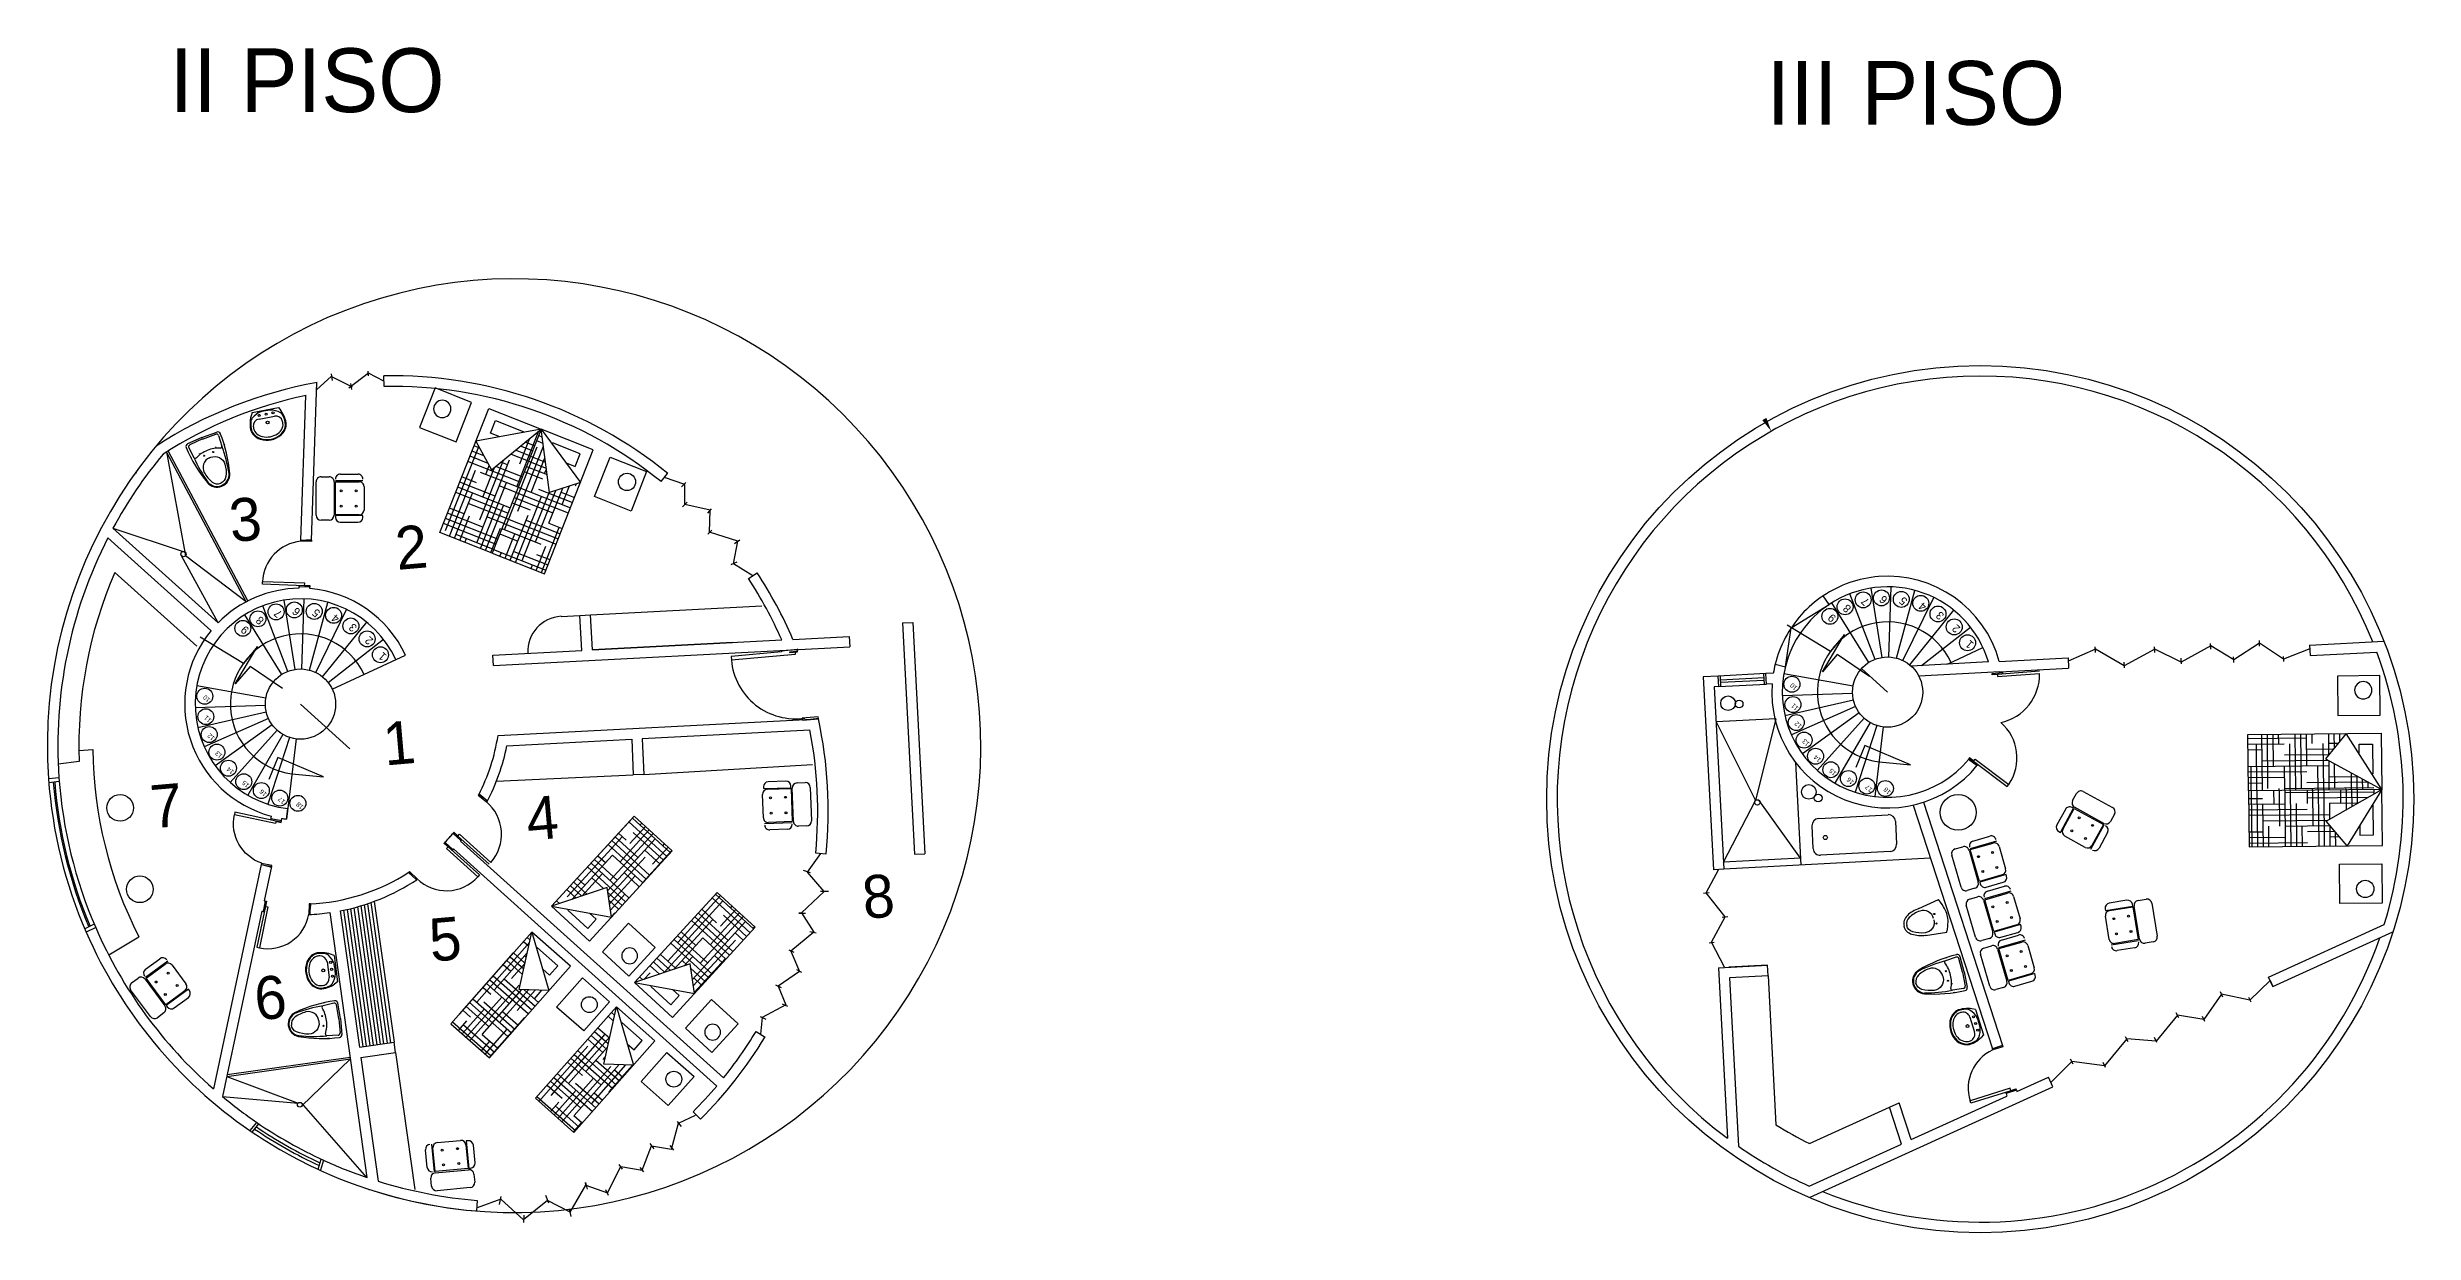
# Model space of a CAD drawing. Header units: millimetres. Extents: x 566 to 687, y 224 to 248.
# Drawn here: x 622.15 to 659.23, y 228.4 to 246.98 of the extents above; entities that cross this region are included whole.
import ezdxf

# ---------------------------------------------------------------- set-up
doc = ezdxf.new("R2010")
doc.units = ezdxf.units.MM
doc.header["$LTSCALE"] = 0.05
for name, color, linetype in [('escaleras', 30, 'Continuous'), ('muebles', 7, 'Continuous'), ('muros', 2, 'Continuous'), ('puertas', 3, 'Continuous'), ('TEXTURA', 7, 'Continuous'), ('ventanas', 1, 'Continuous')]:
    doc.layers.add(name, color=color, linetype=linetype)

# ---------------------------------------------------------------- blocks, each defined once
blk = doc.blocks.new('CAMA')
at = {"layer": 'muebles'}
h = blk.add_hatch(dxfattribs=at)
h.set_pattern_fill('HOUND', color=256, scale=0.05, style=0)
h.set_pattern_definition([(0, (-619.17417, -247.49125), (0.3175, 0.079375), [1.27, -0.635]), (90, (-619.17417, -247.49125), (-0.079375, -0.3175), [1.27, -0.635])])
h.paths.add_polyline_path([(0.8, -0.49), (0.443, -0.787), (0, 0.011), (0, -1.889), (0.8, -1.889)])
for p, q in [((0.443, -0.787), (0, 0.011)), ((0, 0.011), (0.8, -0.49)), ((0.8, -0.49), (0.443, -0.787))]:
    blk.add_line(p, q, dxfattribs=at)
for points in [[(0, -1.889), (0.8, -1.889), (0.8, 0.011), (0, 0.011)], [(1.06, 0.001), (1.621, 0.001), (1.621, -0.604), (1.06, -0.604)]]:
    blk.add_lwpolyline(points, close=True, dxfattribs=at)
blk.add_lwpolyline([(0.508, -0.307), (0.648, -0.307), (0.648, -0.113), (0.225, -0.113), (0.225, -0.13)], dxfattribs=at)
blk.add_circle((1.415, -0.239), 0.123, dxfattribs=at)
blk = doc.blocks.new('PUERTA .60')
at = {"layer": 'puertas'}
for p, q in [((0.017, 0.675), (0.052, 0.675)), ((0.017, 0.075), (0.017, 0.675)), ((0.052, 0.075), (0.052, 0.675)), ((0, 0.15), (0.017, 0.15)), ((0, 0), (0, 0.15)), ((0.02, 0), (0, 0)), ((0.017, 0.075), (0.052, 0.075)), ((0.65, 0), (0.65, 0.15)), ((0.65, 0.15), (0.667, 0.15)), ((0.67, 0), (0.65, 0)), ((0.667, 0.15), (0.667, 0.075))]:
    blk.add_line(p, q, dxfattribs=at)
for points in [[(0.017, 0.075), (0.02, 0.075), (0.02, 0), (0.017, 0)], [(0.667, 0.075), (0.67, 0.075), (0.67, 0), (0.667, 0)]]:
    blk.add_lwpolyline(points, close=True, dxfattribs=at)
at = {"layer": 'puertas', "color": 1}
blk.add_arc((0.052, 0.075), 0.6, 7.1855, 90, dxfattribs=at)
blk = doc.blocks.new('CAMADOBLE')
at = {"layer": 'muebles', "xscale": -1}
blk.add_blockref('CAMA', (1.621, -0.001), dxfattribs=at)
at = {"layer": 'muebles'}
blk.add_blockref('CAMA', (1.621, -0.001), dxfattribs=at)
blk = doc.blocks.new('SILLA')
at = {"layer": 'muebles'}
for p, q in [((-0.057, 0.688), (-0.057, 0.853)), ((0.035, 0.561), (0, 0.561)), ((0.035, 0), (0.035, 0.561)), ((0.043, 0.953), (0.724, 0.953)), ((0.724, 0.588), (0.043, 0.588)), ((0.051, 0.078), (0.051, 0.561)), ((0.051, 0.561), (0.726, 0.561)), ((0.726, 0.561), (0.726, 0.078)), ((0.744, 0), (0.744, 0.561)), ((0.824, 0.853), (0.824, 0.688)), ((-0.1, 0.461), (-0.1, 0.1)), ((0, 0), (0.035, 0)), ((0.879, 0.461), (0.879, 0.1)), ((0.626, -0.022), (0.151, -0.022))]:
    blk.add_line(p, q, dxfattribs=at)
for centre in [(0.227, 0.442), (0.227, 0.14), (0.542, 0.442), (0.542, 0.14)]:
    blk.add_circle(centre, 0.0197, dxfattribs=at)
for centre, start, end in [((0, 0.461), 90, 180), ((0.043, 0.853), 90, 180), ((0.043, 0.688), 180, 270), ((0.724, 0.853), 0, 90), ((0.724, 0.688), 270, 0), ((0.779, 0.461), 0, 90), ((0, 0.1), 180, 270), ((0.151, 0.078), 180, 270), ((0.626, 0.078), 270, 0), ((0.779, 0.1), 270, 0)]:
    blk.add_arc(centre, 0.1, start, end, dxfattribs=at)
blk = doc.blocks.new('LAVA')
for p, q in [((-0.002, -0.009), (-0.027, -0.055)), ((-0.002, -0.009), (0.378, -0.009)), ((0.076, -0.119), (0.3, -0.119)), ((0.378, -0.009), (0.403, -0.055)), ((0.03, -0.4), (0.042, -0.406)), ((0.035, -0.391), (0.047, -0.397))]:
    blk.add_line(p, q)
for centre, radius in [((0.088, -0.069), 0.015), ((0.188, -0.189), 0.02), ((0.188, -0.069), 0.015), ((0.288, -0.069), 0.015)]:
    blk.add_circle(centre, radius)
for centre, radius, start, end in [((0.328, -0.234), 0.397, 153.2366, 185.1908), ((0.148, -0.209), 0.224, 196.2861, 238.2877), ((0.328, -0.234), 0.387, 165.7987, 183.085), ((0.041, -0.25), 0.1, 183.085, 200.7802), ((0.148, -0.209), 0.214, 200.7802, 238.2877), ((0.05, -0.164), 0.1, 131.0686, 165.7987), ((0.076, -0.219), 0.1, 90, 176.5875), ((0.328, -0.234), 0.352, 176.5875, 184.6254), ((0.148, -0.209), 0.179, 197.3522, 254.7067), ((0.17, -0.302), 0.284, 100.6374, 131.0686), ((0.188, -0.596), 0.576, 82.9944, 97.0056), ((0.206, -0.302), 0.284, 48.9314, 79.3626), ((0.3, -0.219), 0.1, 3.4125, 90), ((0.228, -0.209), 0.179, 301.7123, 335.4879), ((0.228, -0.209), 0.214, 301.7123, 343.7139), ((0.228, -0.209), 0.224, 301.7123, 343.7139), ((0.3, -0.242), 0.1, 335.4879, 358.2317), ((0.327, -0.164), 0.1, 14.2013, 48.9314), ((0.048, -0.234), 0.352, 358.2317, 3.4125), ((0.048, -0.234), 0.397, 354.8092, 26.7634), ((0.048, -0.234), 0.387, 354.8092, 14.2013), ((0.188, -0.12), 0.321, 242.8748, 299.3617), ((0.188, -0.12), 0.311, 242.8748, 299.3617), ((0.188, -0.12), 0.276, 251.4503, 299.3617)]:
    blk.add_arc(centre, radius, start, end)
blk = doc.blocks.new('SANI')
for p, q in [((0.214, 0.007), (-0.01, -0.002)), ((0.214, 0.007), (0.438, -0.002)), ((-0.015, -0.059), (-0.001, -0.216)), ((0.215, -0.018), (0.013, -0.026)), ((0.204, -0.304), (0.224, -0.304)), ((0.213, -0.018), (0.416, -0.026)), ((0.444, -0.059), (0.43, -0.216))]:
    blk.add_line(p, q)
for points in [[(0.204, -0.304, 0.444133), (0.055, -0.469, 0.099431), (0.11, -0.638, 0.271202), (0.214, -0.699)], [(0.224, -0.304, -0.444133), (0.374, -0.469, -0.099431), (0.319, -0.638, -0.271202), (0.214, -0.699)]]:
    blk.add_lwpolyline(points, format="xyb")
for centre in [(0.144, -0.247), (0.284, -0.247)]:
    blk.add_circle(centre, 0.0075)
for centre, radius, start, end in [((-0.008, -0.042), 0.04, 92.19, 182.0049), ((1.855, -0.04), 1.903, 180.0089, 197.6886), ((0.014, -0.056), 0.03, 92.19, 185.1455), ((0.019, -0.215), 0.02, 185.1455, 293.8869), ((2.072, -0.146), 2.074, 181.9498, 193.0828), ((0.214, -0.657), 0.463, 90, 113.8869), ((0.214, -0.657), 0.463, 66.1131, 90), ((-1.643, -0.146), 2.074, 346.9172, 358.0502), ((-1.426, -0.04), 1.903, 342.3114, 359.9911), ((0.41, -0.215), 0.02, 246.1131, 354.8545), ((0.414, -0.056), 0.03, 354.8545, 87.81), ((0.437, -0.042), 0.04, 357.9951, 87.81), ((0.089, -0.603), 0.05, 195.7278, 197.7252), ((0.214, -0.563), 0.181, 197.7252, 270), ((0.214, -0.563), 0.171, 197.7252, 270), ((0.214, -0.563), 0.171, 270, 342.2748), ((0.214, -0.563), 0.181, 270, 342.2748), ((0.339, -0.603), 0.05, 342.2748, 344.2722)]:
    blk.add_arc(centre, radius, start, end)
at = {"layer": 'TEXTURA', "linetype": 'Continuous'}
for p, q in [((-0.038, -0.192), (-0.038, -0.21)), ((0.089, -0.192), (0.089, -0.194)), ((0.343, -0.192), (0.343, -0.194)), ((0.47, -0.192), (0.47, -0.215))]:
    blk.add_line(p, q, dxfattribs=at)

msp = doc.modelspace()

# ---------------------------------------------------------------- linework, layer by layer
for p, q in [((652.061, 232.718), (651.895, 232.663)), ((652.163, 232.481), (652.103, 232.696)), ((652.189, 232.489), (652.123, 232.726)), ((651.854, 232.42), (651.859, 232.399)), ((652.178, 232.226), (652.005, 232.201)), ((652.162, 232.483), (652.205, 232.265)), ((652.189, 232.489), (652.237, 232.247))]:
    msp.add_line(p, q)
for points in [[(651.479, 233.482, 0.09957), (651.298, 233.372, 0.271202), (651.246, 233.202)], [(651.709, 233.323, 0.444133), (651.494, 233.441, 0.099431), (651.327, 233.34, 0.271202), (651.289, 233.212)], [(651.714, 233.302, -0.444133), (651.575, 233.1, -0.099431), (651.381, 233.116, -0.271202), (651.289, 233.212)], [(651.591, 233.058, -0.012718), (651.581, 233.056, -0.09957), (651.369, 233.073, -0.271202), (651.246, 233.202)], [(651.854, 232.42, 0.444133), (651.639, 232.538, 0.099431), (651.472, 232.437, 0.271202), (651.433, 232.309)], [(651.859, 232.399, -0.444133), (651.72, 232.197, -0.099431), (651.526, 232.213, -0.271202), (651.433, 232.309)]]:
    msp.add_lwpolyline(points, format="xyb")
for centre in [(651.721, 233.395), (651.756, 233.246), (651.899, 232.499), (651.935, 232.349)]:
    msp.add_circle(centre, 0.00825)
for centre, radius, start, end in [((652.556, 230.721), 2.093, 103.3766, 121.0562), ((652.498, 230.462), 2.281, 105.3174, 116.4505), ((651.902, 232.642), 0.022, 108.5131, 217.2546), ((651.479, 232.32), 0.51, 13.3676, 37.2546), ((652.071, 232.687), 0.033, 15.5576, 108.5131), ((652.081, 232.715), 0.044, 15.5576, 105.3726), ((651.579, 232.344), 0.199, 121.0928, 193.3676), ((651.579, 232.344), 0.199, 193.3676, 265.6424), ((651.579, 232.344), 0.188, 121.0928, 193.3676), ((651.579, 232.344), 0.188, 193.3676, 265.6424), ((651.505, 232.467), 0.055, 119.0955, 121.0928), ((651.722, 234.233), 2.093, 265.6791, 283.3587), ((651.553, 234.438), 2.281, 270.2848, 281.4179), ((651.479, 232.32), 0.51, 349.4807, 13.3676), ((652.002, 232.223), 0.022, 169.4807, 278.2222), ((652.173, 232.259), 0.033, 278.2222, 11.1777), ((652.194, 232.238), 0.044, 281.3627, 11.1777), ((651.568, 232.2), 0.055, 265.6424, 267.6398)]:
    msp.add_arc(centre, radius, start, end)
at = {"layer": 'escaleras'}
for p, q in [((650.902, 237.415), (650.73, 238.501)), ((651.007, 237.421), (651.045, 238.521)), ((651.13, 237.403), (651.415, 238.465)), ((625.918, 237.197), (625.523, 238.224)), ((626.029, 237.227), (625.857, 238.313)), ((626.134, 237.233), (626.172, 238.333)), ((626.257, 237.215), (626.542, 238.277)), ((626.356, 237.178), (626.838, 238.167)), ((626.356, 237.178), (626.838, 238.167)), ((650.696, 237.338), (650.113, 238.271)), ((650.791, 237.385), (650.397, 238.412)), ((651.229, 237.366), (651.711, 238.355)), ((651.229, 237.366), (651.711, 238.355)), ((651.334, 237.299), (652.026, 238.154)), ((625.823, 237.15), (625.24, 238.083)), ((626.461, 237.111), (627.153, 237.966)), ((651.522, 237.289), (652.288, 237.888)), ((626.548, 237.022), (627.415, 237.699)), ((626.613, 236.916), (627.76, 237.451)), ((651.929, 237.31), (652.483, 237.569)), ((650.446, 236.967), (649.363, 237.158)), ((625.565, 236.664), (624.466, 236.626)), ((625.573, 236.779), (624.49, 236.97)), ((650.438, 236.852), (649.339, 236.814)), ((650.452, 236.748), (649.38, 236.501)), ((650.485, 236.648), (649.481, 236.201)), ((625.579, 236.56), (624.507, 236.312)), ((625.612, 236.46), (624.607, 236.012)), ((625.67, 236.36), (624.78, 235.714)), ((625.747, 236.275), (625.011, 235.457)), ((650.543, 236.548), (649.653, 235.902)), ((650.62, 236.463), (649.884, 235.645)), ((650.713, 236.395), (650.163, 235.443)), ((650.818, 236.349), (650.478, 235.302)), ((650.921, 236.326), (650.787, 235.234)), ((625.84, 236.207), (625.29, 235.255)), ((625.945, 236.161), (625.605, 235.114)), ((626.048, 236.138), (625.893, 234.882))]:
    msp.add_line(p, q, dxfattribs=at)
at = {"layer": 'escaleras', "color": 5}
for p, q in [((625.22, 237.319), (624.541, 237.731)), ((650.093, 237.507), (649.414, 237.919)), ((649.966, 237.188), (650.312, 237.776)), ((650.312, 237.776), (650.093, 237.507)), ((625.093, 237), (625.439, 237.588)), ((625.439, 237.588), (625.22, 237.319)), ((650.2, 237.462), (649.966, 237.188)), ((650.704, 237.116), (650.2, 237.462)), ((625.327, 237.273), (625.093, 237)), ((625.831, 236.928), (625.327, 237.273))]:
    msp.add_line(p, q, dxfattribs=at)
at = {"layer": 'escaleras', "color": 4}
for p, q in [((650.631, 236.037), (650.489, 235.692)), ((651.349, 235.734), (650.631, 236.037)), ((625.758, 235.849), (625.616, 235.504)), ((626.476, 235.546), (625.758, 235.849)), ((625.981, 235.592), (626.476, 235.546)), ((650.854, 235.78), (651.349, 235.734))]:
    msp.add_line(p, q, dxfattribs=at)
at = {"layer": 'escaleras'}
for centre in [(650.892, 238.347), (625.448, 238.02), (625.732, 238.129), (626.018, 238.159), (626.33, 238.137), (626.634, 238.075), (650.084, 238.059), (650.321, 238.208), (650.605, 238.317), (651.203, 238.325), (651.508, 238.263), (651.778, 238.096), (625.211, 237.871), (626.904, 237.908), (627.159, 237.705), (652.032, 237.893), (652.241, 237.645), (627.368, 237.457), (649.488, 236.995), (624.614, 236.807), (624.631, 236.487), (649.505, 236.676), (624.684, 236.207), (649.557, 236.395), (649.679, 236.119), (624.805, 235.931), (649.859, 235.867), (624.985, 235.679), (625.226, 235.468), (650.099, 235.656), (650.374, 235.517), (650.663, 235.4), (625.501, 235.329), (625.79, 235.211), (626.074, 235.129), (650.953, 235.361)]:
    msp.add_circle(centre, 0.125, dxfattribs=at)
at = {"layer": 'escaleras', "color": 4}
for centre in [(626.115, 236.684), (650.988, 236.872)]:
    msp.add_arc(centre, 1.1, 25, 263, dxfattribs=at)
at = {"layer": 'muebles'}
for p, q in [((624.014, 240.635), (624.31, 239.008)), ((623.176, 239.44), (624.307, 239.066)), ((624.822, 237.958), (624.252, 239.005)), ((625.263, 238.286), (624.31, 239.008)), ((624.491, 237.59), (623.206, 238.748)), ((630.66, 238.083), (633.347, 238.224)), ((630.199, 238.059), (630.495, 238.074)), ((629.679, 237.481), (629.679, 237.481)), ((654.986, 237.349), (654.986, 237.349)), ((649.235, 236.453), (648.301, 236.404)), ((648.301, 236.404), (648.916, 235.171)), ((649.235, 236.453), (648.916, 235.171)), ((622.642, 235.956), (622.862, 235.97)), ((622.647, 235.783), (622.318, 235.74)), ((631.495, 235.582), (634.138, 235.735)), ((649.546, 235.77), (649.63, 234.161)), ((648.416, 234.207), (648.916, 235.171)), ((649.624, 234.271), (648.975, 235.174)), ((649.823, 234.419), (649.804, 234.778)), ((649.908, 234.893), (650.995, 234.951)), ((651.111, 234.847), (651.13, 234.488)), ((649.624, 234.271), (648.416, 234.207)), ((651.661, 234.267), (648.422, 234.097)), ((651.026, 234.373), (649.939, 234.315)), ((626.791, 233.454), (627.091, 231.317)), ((626.845, 233.465), (627.146, 231.324)), ((626.898, 233.478), (627.2, 231.332)), ((626.952, 233.492), (627.255, 231.339)), ((627.006, 233.506), (627.309, 231.347)), ((627.059, 233.522), (627.363, 231.355)), ((627.112, 233.538), (627.418, 231.362)), ((627.165, 233.555), (627.472, 231.37)), ((627.218, 233.574), (627.527, 231.378)), ((627.271, 233.593), (627.581, 231.385)), ((651.479, 233.482), (651.784, 233.623)), ((623.109, 232.753), (623.58, 233.039)), ((651.581, 233.056), (651.917, 233.109)), ((649.115, 232.426), (649.237, 230.092)), ((626.896, 231.123), (626.132, 230.381)), ((627.604, 231.222), (627.906, 229.077)), ((654.633, 231.184), (654.633, 231.184)), ((624.959, 230.85), (626.076, 230.431)), ((624.892, 230.534), (626.076, 230.431)), ((627.157, 229.265), (626.129, 230.434)), ((649.763, 229.798), (651.019, 230.37))]:
    msp.add_line(p, q, dxfattribs=at)
msp.add_lwpolyline([(651.917, 233.109), (651.925, 233.156), (651.931, 233.198), (651.934, 233.235), (651.935, 233.269), (651.935, 233.299), (651.933, 233.327), (651.929, 233.353), (651.923, 233.378), (651.916, 233.403), (651.908, 233.427), (651.896, 233.452), (651.882, 233.479), (651.864, 233.509), (651.842, 233.543), (651.815, 233.58), (651.784, 233.623)], dxfattribs=at)
for centre, radius in [((624.28, 239.035), 0.041), ((648.487, 236.698), 0.115), ((648.661, 236.685), 0.0607), ((623.287, 235.057), 0.209), ((648.947, 235.143), 0.0418), ((649.754, 235.308), 0.115), ((649.9, 235.212), 0.0607), ((652.094, 234.987), 0.281), ((650.012, 234.593), 0.0321), ((623.597, 233.782), 0.209), ((626.104, 230.406), 0.0374)]:
    msp.add_circle(centre, radius, dxfattribs=at)
for centre, radius, start, end in [((629.462, 236.033), 6.82, 156.5422, 182.0969), ((630.228, 237.51), 0.55, 93, 183), ((629.462, 236.033), 6.6, 180.5447, 206.9736), ((649.913, 234.783), 0.11, 93.0554, 183.0554), ((651.001, 234.842), 0.11, 3.0554, 93.0554), ((649.933, 234.424), 0.11, 183.0554, 273.0554), ((651.02, 234.483), 0.11, 273.0554, 3.0554), ((652.439, 235.195), 6.024, 237.8981, 243.6281)]:
    msp.add_arc(centre, radius, start, end, dxfattribs=at)
at = {"layer": 'muros'}
for p, q in [((627.424, 241.661), (627.421, 241.826)), ((626.122, 239.254), (626.201, 241.521)), ((626.287, 239.252), (626.373, 241.722)), ((631.765, 240.17), (631.869, 240.298)), ((624.712, 237.835), (623.097, 239.29)), ((624.822, 237.958), (623.176, 239.44)), ((626.096, 238.498), (626.097, 238.544)), ((626.26, 238.493), (626.262, 238.538)), ((633.134, 238.651), (633.272, 238.741)), ((630.495, 238.074), (630.66, 238.083)), ((630.524, 237.525), (630.495, 238.074)), ((630.689, 237.534), (630.66, 238.083)), ((633.832, 237.698), (634.715, 237.745)), ((634.715, 237.745), (634.724, 237.58)), ((635.547, 237.956), (635.712, 237.964)), ((635.547, 237.956), (635.737, 234.331)), ((635.712, 237.964), (635.902, 234.339)), ((629.128, 237.452), (630.524, 237.525)), ((629.128, 237.452), (630.524, 237.525)), ((629.137, 237.287), (629.128, 237.452)), ((629.137, 237.287), (634.724, 237.58)), ((630.689, 237.534), (633.656, 237.689)), ((630.689, 237.534), (632.886, 237.649)), ((632.886, 237.649), (630.689, 237.534)), ((652.738, 237.353), (653.817, 237.409)), ((653.817, 237.409), (653.825, 237.245)), ((657.6, 237.608), (658.767, 237.669)), ((657.6, 237.608), (657.609, 237.443)), ((657.609, 237.443), (658.655, 237.498)), ((648.334, 237.122), (648.099, 237.11)), ((648.099, 237.11), (648.257, 234.089)), ((649.197, 237.167), (649.082, 237.161)), ((649.177, 237.001), (649.091, 236.996)), ((652.569, 237.344), (651.356, 237.28)), ((652.747, 237.188), (651.478, 237.122)), ((652.747, 237.188), (653.825, 237.245)), ((626.115, 236.684), (626.89, 235.985)), ((648.343, 236.957), (648.272, 236.954)), ((648.272, 236.954), (648.422, 234.097)), ((629.211, 236.19), (634.231, 236.453)), ((631.47, 236.143), (634.098, 236.28)), ((629.35, 236.032), (631.305, 236.134)), ((631.305, 236.134), (631.331, 235.574)), ((631.47, 236.142), (631.495, 235.582)), ((631.495, 235.582), (631.331, 235.574)), ((652.39, 235.727), (652.261, 235.822)), ((651.549, 235.146), (652.787, 231.335)), ((625.657, 234.927), (625.644, 234.868)), ((625.818, 234.893), (625.806, 234.834)), ((625.893, 234.882), (625.914, 235.046)), ((651.389, 235.102), (652.63, 231.284)), ((632.638, 230.699), (628.511, 234.415)), ((632.743, 230.826), (628.621, 234.537)), ((625.496, 234.171), (624.749, 230.656)), ((625.658, 234.14), (625.544, 233.601)), ((634.188, 234.353), (634.353, 234.337)), ((635.737, 234.331), (635.902, 234.339)), ((648.422, 234.097), (648.257, 234.089)), ((625.51, 233.44), (624.892, 230.534)), ((626.574, 233.416), (627.157, 229.265)), ((626.737, 233.443), (627.037, 231.309)), ((656.958, 232.407), (658.771, 233.232)), ((657.026, 232.257), (658.906, 233.113)), ((648.338, 232.551), (649.106, 232.591)), ((648.338, 232.551), (648.477, 229.88)), ((649.106, 232.591), (648.502, 232.56)), ((649.115, 232.426), (649.106, 232.591)), ((649.115, 232.426), (648.511, 232.395)), ((648.511, 232.395), (648.649, 229.756)), ((657.026, 232.257), (656.958, 232.407)), ((656.984, 232.351), (657.026, 232.257)), ((633.254, 231.553), (633.395, 231.467)), ((627.037, 231.309), (627.581, 231.385)), ((627.06, 231.145), (627.604, 231.222)), ((627.06, 231.145), (627.332, 229.208)), ((627.604, 231.222), (627.581, 231.385)), ((652.787, 231.335), (652.63, 231.284)), ((649.776, 228.958), (653.578, 230.688)), ((653.012, 230.612), (653.51, 230.838)), ((653.578, 230.688), (653.51, 230.838)), ((651.019, 230.37), (651.17, 230.438)), ((651.207, 229.79), (651.019, 230.37)), ((651.358, 229.859), (651.17, 230.438)), ((651.358, 229.859), (652.859, 230.542)), ((652.848, 230.584), (652.859, 230.542)), ((653.006, 230.633), (653.012, 230.612)), ((632.383, 230.18), (632.267, 230.297)), ((649.759, 229.132), (651.207, 229.79)), ((627.183, 229.082), (627.183, 229.079)), ((628.886, 228.906), (628.873, 228.742)), ((628.886, 228.906), (628.886, 228.906))]:
    msp.add_line(p, q, dxfattribs=at)
at = {"layer": 'muros', "color": 4}
msp.add_line((650.988, 236.872), (650.579, 237.24), dxfattribs=at)
at = {"layer": 'muros', "color": 0}
msp.add_line((629.182, 235.478), (631.331, 235.574), dxfattribs=at)
at = {"layer": 'muros'}
for centre, radius in [((652.439, 235.195), 6.794), ((650.988, 236.872), 0.55), ((626.115, 236.684), 0.55)]:
    msp.add_circle(centre, radius, dxfattribs=at)
for centre, radius, start, end in [((629.462, 236.033), 7.315, 252.5059, 184.0865), ((627.566, 235.007), 6.82, 50.8788, 91.2156), ((652.439, 235.195), 6.629, 21.8245, 233.3045), ((627.566, 235.007), 6.82, 100.0694, 122.9886), ((627.566, 235.007), 6.655, 101.8318, 122.7753), ((627.566, 235.007), 6.655, 50.8788, 91.2156), ((629.462, 236.033), 7.15, 140.2735, 151.5383), ((627.566, 235.007), 6.655, 127.1988, 127.5753), ((629.462, 236.033), 7.15, 152.9023, 184.0265), ((626.115, 236.684), 1.815, 90.6053, 135.3947), ((626.115, 236.684), 1.815, 25, 85.3947), ((627.566, 235.007), 6.655, 23.7676, 33.1982), ((627.566, 235.007), 6.82, 23.2428, 33.1982), ((650.988, 236.872), 1.815, 94.4762, 123.7296), ((650.988, 236.872), 1.65, 16.633, 123.7296), ((650.988, 236.872), 1.815, 15.373, 94.4762), ((626.115, 236.684), 1.65, 25, 263), ((626.115, 236.684), 1.815, 140.6053, 255.3947), ((628.333, 235.047), 6.105, 24.0692, 24.2274), ((652.439, 235.195), 6.629, 342.7763, 20.3243), ((650.988, 236.872), 1.815, 175.9136, 320.7852), ((650.988, 236.872), 1.815, 166.0277, 170.7236), ((650.988, 236.872), 1.65, 166.0277, 320.4819), ((627.523, 235.003), 6.655, 12.4431, 12.4679), ((627.566, 235.007), 6.655, 354.3605, 11.0306), ((627.566, 235.007), 6.82, 354.3605, 12.2368), ((626.115, 236.684), 3.135, 333.0241, 350.9332), ((626.115, 236.684), 3.3, 332.2565, 348.6054), ((626.115, 236.684), 1.815, 260.6053, 263), ((626.115, 236.684), 3.135, 315.9707, 320.0186), ((626.115, 236.684), 3.135, 316.2594, 319.508), ((626.115, 236.684), 3.3, 315.9828, 316.5675), ((626.115, 236.684), 3.3, 316.3464, 316.5675), ((626.115, 236.684), 3.3, 319.4325, 319.9177), ((626.115, 236.684), 3.135, 272.5646, 302.8056), ((626.115, 236.684), 3.3, 280.866, 303.5127), ((626.115, 236.684), 3.3, 259.4325, 259.8498), ((626.115, 236.684), 3.135, 259.508, 259.9504), ((626.115, 236.684), 3.3, 272.3069, 278), ((629.462, 236.033), 7.315, 203.5522, 235.5375), ((629.462, 236.033), 7.15, 203.4947, 228.7653), ((652.439, 235.195), 6.629, 248.0991, 340.8369), ((627.566, 235.007), 6.82, 314.9425, 328.7333), ((627.566, 235.007), 6.655, 321.0794, 328.7333), ((627.566, 235.007), 6.655, 314.9425, 319.6575), ((629.462, 236.033), 7.15, 230.2696, 235.6455), ((652.439, 235.195), 6.629, 235.134, 246.1597), ((629.462, 236.033), 7.315, 245.4763, 265.3786), ((629.462, 236.033), 7.15, 245.3044, 251.196), ((629.462, 236.033), 7.15, 252.668, 265.3786), ((627.566, 235.007), 5.94, 266.3107, 266.4004)]:
    msp.add_arc(centre, radius, start, end, dxfattribs=at)
at = {"layer": 'muros', "color": 4}
msp.add_solid([(649.024, 241.133), (649.088, 241.169), (649.165, 240.959)], dxfattribs=at)
at = {"layer": 'puertas'}
for p, q in [((633.652, 237.502), (632.863, 237.432)), ((632.863, 237.432), (632.868, 237.374)), ((633.869, 237.462), (632.868, 237.374)), ((633.901, 237.537), (633.651, 237.515)), ((633.651, 237.515), (633.652, 237.502)), ((633.865, 237.505), (633.869, 237.462)), ((633.904, 237.504), (633.901, 237.537)), ((652.625, 237.165), (652.79, 237.177)), ((652.627, 237.143), (652.625, 237.165)), ((652.709, 237.152), (653.367, 237.203)), ((652.709, 237.152), (652.712, 237.114)), ((652.712, 237.114), (653.37, 237.165)), ((652.79, 237.177), (652.791, 237.158)), ((634.228, 236.485), (633.978, 236.463)), ((633.978, 236.463), (633.98, 236.434)), ((633.98, 236.434), (634.106, 236.445)), ((634.231, 236.451), (634.228, 236.485)), ((652.27, 235.84), (652.257, 235.822)), ((652.257, 235.822), (652.39, 235.724)), ((652.335, 235.788), (652.358, 235.819)), ((652.335, 235.788), (652.864, 235.395)), ((652.358, 235.819), (652.887, 235.425)), ((652.39, 235.724), (652.401, 235.739)), ((628.915, 235.274), (628.901, 235.257)), ((628.901, 235.257), (629.028, 235.152)), ((629.04, 235.167), (628.977, 235.219)), ((629.028, 235.152), (629.04, 235.167)), ((652.864, 235.395), (652.887, 235.425)), ((628.366, 234.501), (628.381, 234.517)), ((628.381, 234.517), (628.503, 234.407)), ((628.429, 234.448), (628.403, 234.419)), ((628.403, 234.419), (628.894, 233.977)), ((628.429, 234.448), (628.92, 234.006)), ((628.503, 234.407), (628.49, 234.392)), ((628.506, 234.657), (628.629, 234.546)), ((628.58, 234.616), (628.606, 234.644)), ((628.58, 234.616), (629.071, 234.174)), ((628.606, 234.644), (629.096, 234.203)), ((627.809, 234.046), (627.825, 234.062)), ((627.825, 234.062), (627.942, 233.946)), ((627.929, 233.933), (627.87, 233.99)), ((627.942, 233.946), (627.929, 233.933)), ((628.92, 234.006), (628.894, 233.977)), ((625.565, 233.52), (625.432, 232.873)), ((625.601, 233.505), (625.47, 232.865)), ((625.561, 233.598), (625.528, 233.436)), ((625.528, 233.436), (625.547, 233.432)), ((625.583, 233.593), (625.561, 233.598)), ((625.564, 233.513), (625.601, 233.505)), ((626.25, 233.553), (626.245, 233.389)), ((626.245, 233.389), (626.264, 233.388)), ((626.272, 233.553), (626.25, 233.553)), ((626.264, 233.388), (626.267, 233.471)), ((625.432, 232.873), (625.47, 232.865))]:
    msp.add_line(p, q, dxfattribs=at)
for points in [[(633.779, 237.497), (633.779, 237.493), (633.904, 237.504), (633.904, 237.508)], [(652.709, 237.152), (652.709, 237.149), (652.627, 237.143), (652.627, 237.146)], [(634.106, 236.445), (634.106, 236.44), (634.231, 236.451), (634.231, 236.456)], [(652.335, 235.788), (652.337, 235.791), (652.27, 235.84), (652.269, 235.838)], [(628.977, 235.219), (628.978, 235.222), (628.915, 235.274), (628.913, 235.272)], [(628.429, 234.448), (628.427, 234.445), (628.366, 234.501), (628.368, 234.503)], [(628.58, 234.616), (628.582, 234.618), (628.521, 234.673), (628.519, 234.671)], [(627.87, 233.99), (627.868, 233.988), (627.809, 234.046), (627.811, 234.048)], [(625.564, 233.513), (625.566, 233.512), (625.583, 233.593), (625.58, 233.594)], [(626.267, 233.471), (626.269, 233.47), (626.272, 233.553), (626.269, 233.553)]]:
    msp.add_lwpolyline(points, close=True, dxfattribs=at)
at = {"layer": 'puertas', "color": 1}
for centre, radius, start, end in [((633.869, 237.459), 1.005, 184.8731, 278.6545), ((652.601, 237.147), 0.769, 282.0369, 1.3624), ((652.283, 235.84), 0.733, 325.5914, 49.2232), ((628.605, 234.645), 0.661, 318.0341, 50.2405), ((628.403, 234.42), 0.661, 225.7595, 317.9659), ((625.604, 233.503), 0.652, 258.1615, 350.1816)]:
    msp.add_arc(centre, radius, start, end, dxfattribs=at)
at = {"layer": 'TEXTURA', "linetype": 'Continuous'}
for p, q in [((651.912, 232.708), (651.893, 232.703)), ((651.945, 232.572), (651.943, 232.572)), ((652.009, 232.3), (652.007, 232.3)), ((652.042, 232.164), (652.016, 232.158))]:
    msp.add_line(p, q, dxfattribs=at)
at = {"layer": 'ventanas'}
for p, q in [((626.595, 241.815), (626.369, 241.615)), ((626.928, 241.649), (626.595, 241.815)), ((626.618, 241.752), (626.6, 241.86)), ((627.178, 241.868), (626.872, 241.637)), ((627.183, 241.83), (627.177, 241.899)), ((627.423, 241.743), (627.178, 241.868)), ((626.917, 241.616), (626.905, 241.709)), ((625.263, 238.286), (624.014, 240.635)), ((625.291, 238.301), (624.041, 240.652)), ((632.136, 240.127), (631.817, 240.234)), ((632.087, 240.09), (632.152, 240.156)), ((632.136, 239.81), (632.136, 240.127)), ((632.104, 239.777), (632.173, 239.849)), ((632.533, 239.722), (632.136, 239.81)), ((632.501, 239.677), (632.555, 239.743)), ((632.526, 239.38), (632.533, 239.722)), ((632.501, 239.347), (632.563, 239.41)), ((632.967, 239.236), (632.526, 239.38)), ((632.903, 238.882), (632.967, 239.236)), ((632.917, 239.201), (632.999, 239.256)), ((632.862, 238.87), (632.959, 238.911)), ((632.903, 238.882), (632.862, 238.87)), ((633.203, 238.696), (632.903, 238.882)), ((649.478, 237.88), (650.072, 238.244)), ((650.072, 238.244), (649.98, 238.381)), ((649.387, 237.27), (649.478, 237.88)), ((654.244, 237.542), (653.819, 237.359)), ((654.248, 237.493), (654.243, 237.582)), ((654.696, 237.284), (654.244, 237.542)), ((655.176, 237.545), (654.696, 237.284)), ((655.178, 237.494), (655.173, 237.583)), ((655.59, 237.341), (655.176, 237.545)), ((655.592, 237.316), (655.588, 237.405)), ((656.052, 237.596), (655.59, 237.341)), ((656.055, 237.547), (656.05, 237.635)), ((656.414, 237.377), (656.052, 237.596)), ((656.415, 237.337), (656.411, 237.425)), ((656.816, 237.64), (656.414, 237.377)), ((656.819, 237.589), (656.814, 237.678)), ((657.191, 237.387), (656.816, 237.64)), ((657.603, 237.55), (657.191, 237.387)), ((657.199, 237.351), (657.195, 237.428)), ((649.082, 237.161), (648.334, 237.122)), ((648.343, 236.957), (648.334, 237.122)), ((648.343, 236.957), (649.091, 236.996)), ((648.376, 236.959), (648.367, 237.124)), ((649.053, 237.094), (648.371, 237.058)), ((648.372, 237.025), (649.054, 237.061)), ((649.058, 236.995), (649.049, 237.16)), ((649.091, 236.996), (649.082, 237.161)), ((649.227, 237.31), (649.387, 237.27)), ((654.699, 237.253), (654.695, 237.342)), ((622.33, 235.531), (622.166, 235.512)), ((622.334, 235.471), (622.17, 235.452)), ((634.106, 234.039), (633.999, 234.074)), ((634.059, 234.051), (634.27, 234.345)), ((634.321, 233.748), (634.059, 234.051)), ((648.145, 233.726), (648.345, 234.095)), ((634.321, 233.748), (633.965, 233.412)), ((634.266, 233.751), (634.389, 233.751)), ((648.105, 233.721), (648.193, 233.734)), ((648.445, 233.35), (648.145, 233.726)), ((633.965, 233.412), (633.923, 233.408)), ((633.923, 233.408), (634.029, 233.406)), ((633.965, 233.412), (634.158, 233.108)), ((648.228, 232.953), (648.445, 233.35)), ((648.394, 233.343), (648.482, 233.356)), ((622.882, 233.236), (622.733, 233.164)), ((622.905, 233.182), (622.756, 233.11)), ((634.158, 233.108), (633.802, 232.81)), ((634.098, 233.122), (634.194, 233.101)), ((648.194, 232.942), (648.27, 232.953)), ((648.43, 232.559), (648.228, 232.953)), ((633.767, 232.831), (633.848, 232.796)), ((633.802, 232.81), (633.937, 232.495)), ((633.56, 232.283), (633.65, 232.243)), ((633.937, 232.495), (633.602, 232.265)), ((633.602, 232.265), (633.72, 231.971)), ((633.89, 232.524), (633.965, 232.484)), ((656.242, 232.093), (656.205, 232.173)), ((656.984, 232.351), (656.664, 232.044)), ((633.72, 231.971), (633.352, 231.773)), ((633.662, 231.987), (633.746, 231.949)), ((655.529, 231.812), (655.196, 231.402)), ((655.55, 231.767), (655.513, 231.848)), ((655.946, 231.744), (655.529, 231.812)), ((655.962, 231.708), (655.925, 231.788)), ((656.221, 232.139), (655.946, 231.744)), ((656.664, 232.044), (656.221, 232.139)), ((656.684, 232.015), (656.651, 232.085)), ((633.413, 231.741), (633.322, 231.784)), ((633.352, 231.773), (633.325, 231.51)), ((654.735, 231.437), (654.388, 231.015)), ((654.756, 231.39), (654.719, 231.471)), ((655.196, 231.402), (654.735, 231.437)), ((655.207, 231.38), (655.17, 231.461)), ((624.959, 230.85), (626.896, 231.123)), ((624.965, 230.88), (626.892, 231.151)), ((653.873, 231.085), (653.547, 230.756)), ((653.894, 231.041), (653.857, 231.121)), ((654.388, 231.015), (653.873, 231.085)), ((654.403, 230.987), (654.365, 231.068)), ((625.427, 230.13), (625.323, 230.002)), ((625.358, 229.978), (625.461, 230.107)), ((631.931, 229.712), (632.04, 230.115)), ((632.085, 230.064), (632.021, 230.142)), ((632.04, 230.115), (632.307, 230.243)), ((631.471, 229.381), (631.618, 229.76)), ((631.59, 229.796), (631.65, 229.717)), ((631.618, 229.76), (631.931, 229.712)), ((631.902, 229.765), (631.958, 229.692)), ((626.39, 229.394), (626.438, 229.554)), ((626.475, 229.537), (626.426, 229.378)), ((630.924, 229.025), (631.133, 229.44)), ((631.104, 229.469), (631.158, 229.398)), ((631.133, 229.44), (631.471, 229.381)), ((631.431, 229.42), (631.488, 229.356)), ((629.252, 228.925), (628.882, 228.792)), ((629.234, 228.841), (629.259, 228.97)), ((629.612, 228.6), (629.252, 228.925)), ((629.984, 228.905), (629.612, 228.6)), ((630.006, 228.862), (629.958, 228.985)), ((630.339, 228.72), (629.984, 228.905)), ((630.339, 228.72), (630.584, 229.143)), ((630.584, 229.143), (630.579, 229.185)), ((630.579, 229.185), (630.605, 229.083)), ((630.584, 229.143), (630.924, 229.025)), ((630.897, 229.08), (630.939, 228.991)), ((629.613, 228.561), (629.619, 228.677)), ((630.324, 228.773), (630.352, 228.653))]:
    msp.add_line(p, q, dxfattribs=at)
for centre, radius, start, end in [((650.988, 236.872), 1.65, 123.7296, 166.0277), ((650.988, 236.872), 1.815, 123.7296, 138), ((650.988, 236.872), 1.815, 138, 166.0277), ((629.462, 236.033), 7.315, 184.0929, 203.5359), ((629.462, 236.033), 7.15, 184.0265, 203.4947), ((629.462, 236.033), 7.244, 184.5377, 203.0631), ((629.462, 236.033), 7.222, 184.5312, 203.054), ((629.462, 236.033), 7.244, 203.5276, 203.5359), ((629.462, 236.033), 7.222, 203.5199, 203.5359), ((629.462, 236.033), 7.315, 235.5375, 245.4763), ((629.462, 236.033), 7.255, 235.9084, 245.0977), ((629.462, 236.033), 7.211, 235.9348, 245.0473), ((629.462, 236.033), 7.15, 235.6455, 245.3044)]:
    msp.add_arc(centre, radius, start, end, dxfattribs=at)

# ---------------------------------------------------------------- block references
at = {"layer": 'muebles'}
for name, p, xscale, yscale, zscale, rotation in [('CAMADOBLE', (628.223, 241.638), 1.1, 1.1, 1.1, 338.4481963154529), ('LAVA', (625.359, 241.265), 1.1, 1.1, 1.1, 10.35688231614596), ('SANI', (624.355, 240.767), 1.1, 1.1, 1.1, 22.23211568999846), ('SILLA', (627.093, 239.609), 0.77, 0.77, 0.77, 89.87733605529519), ('SILLA', (633.369, 235.386), 0.77, 0.77, 0.77, 271.9955832890867), ('CAMA', (630.058, 233.524), -1.007953397031956, 1.007953397031956, 1.007953397031956, 137.5241620625216), ('CAMA', (631.359, 232.328), -1.007953397031956, 1.007953397031956, 1.007953397031956, 137.5241620625216), ('CAMA', (629.733, 233.101), 1.007953397031956, 1.007953397031956, 1.007953397031956, 318.4758379374784), ('SILLA', (624.374, 232.196), 0.77, 0.77, 0.77, 126.4800536050154), ('LAVA', (626.651, 232.743), 1.1, 1.1, 1.1, 277.4358345035815), ('SANI', (626.704, 231.987), 1.1, 1.1, 1.1, 277.4358687381422), ('CAMA', (631.058, 231.932), 1.007953397031956, 1.007953397031956, 1.007953397031956, 318.4758379374784), ('LAVA', (652.377, 231.899), 1.1, 1.1, 1.1, 287.6225735681275), ('PUERTA .60', (653.006, 230.633), 1.1, 1.1, 1.1, 107.3188430219956), ('SILLA', (628.74, 229.841), 0.77, 0.77, 0.77, 185.4121884347201)]:
    msp.add_blockref(name, p, dxfattribs=dict(at, xscale=xscale, yscale=yscale, zscale=zscale, rotation=rotation))
at = {"layer": 'muros', "yscale": 1.1, "zscale": 1.1}
for name, p, xscale, rotation in [('CAMADOBLE', (658.704, 237.13), 1.1, 270.5794707605835), ('PUERTA .60', (625.816, 234.852), -1.1, 77.99849264231153)]:
    msp.add_blockref(name, p, dxfattribs=dict(at, xscale=xscale, rotation=rotation))
at = {"layer": 'puertas', "xscale": 1.1, "yscale": 1.1, "zscale": 1.1, "rotation": 88.05119516885101}
msp.add_blockref('PUERTA .60', (626.261, 238.518), dxfattribs=at)
at = {"layer": 'ventanas', "xscale": 0.77, "yscale": 0.77, "zscale": 0.77}
for p, rotation in [((653.672, 234.685), 331.349829049219), ((652.854, 233.987), 106.1595615960685), ((653.081, 233.202), 106.1595615960685), ((654.399, 233.476), 279.3751891182645), ((653.303, 232.435), 106.1595615960685)]:
    msp.add_blockref('SILLA', p, dxfattribs=dict(at, rotation=rotation))

# ---------------------------------------------------------------- texts
at = {"layer": 'escaleras', "attachment_point": 1}
for s, insert, char_height, width, rotation in [('{\\fHalibut|b0|i0|c0|p34;\\C3;3}', (624.971, 239.892), 0.67271, 0.01749, 5), ('{\\fHalibut|b0|i0|c0|p34;\\C3;2}', (627.574, 239.456), 0.67271, 0.01749, 5), ('{\\fHalibut|b0|i0|c0|p34;7}', (625.754, 238.023), 0.12541, 0.00319, 138), ('{\\fHalibut|b0|i0|c0|p34;6}', (626.041, 238.054), 0.12541, 0.00319, 138), ('{\\fHalibut|b0|i0|c0|p34;5}', (626.352, 238.032), 0.12541, 0.00319, 138), ('{\\fHalibut|b0|i0|c0|p34;9}', (650.107, 237.954), 0.12541, 0.00319, 138), ('{\\fHalibut|b0|i0|c0|p34;8}', (650.343, 238.103), 0.12541, 0.00319, 138), ('{\\fHalibut|b0|i0|c0|p34;7}', (650.628, 238.212), 0.12541, 0.00319, 138), ('{\\fHalibut|b0|i0|c0|p34;6}', (650.914, 238.242), 0.12541, 0.00319, 138), ('{\\fHalibut|b0|i0|c0|p34;5}', (651.225, 238.22), 0.12541, 0.00319, 138), ('{\\fHalibut|b0|i0|c0|p34;4}', (651.527, 238.135), 0.12541, 0.00319, 138), ('{\\fHalibut|b0|i0|c0|p34;3}', (651.8, 237.991), 0.12541, 0.00319, 138), ('{\\fHalibut|b0|i0|c0|p34;9}', (625.234, 237.766), 0.12541, 0.00319, 138), ('{\\fHalibut|b0|i0|c0|p34;8}', (625.47, 237.915), 0.12541, 0.00319, 138), ('{\\fHalibut|b0|i0|c0|p34;4}', (626.654, 237.947), 0.12541, 0.00319, 138), ('{\\fHalibut|b0|i0|c0|p34;3}', (626.927, 237.803), 0.12541, 0.00319, 138), ('{\\fHalibut|b0|i0|c0|p34;2}', (627.181, 237.6), 0.12541, 0.00319, 138), ('{\\fHalibut|b0|i0|c0|p34;2}', (652.054, 237.788), 0.12541, 0.00319, 138), ('{\\fHalibut|b0|i0|c0|p34;1}', (627.391, 237.352), 0.12541, 0.00318, 138), ('{\\fHalibut|b0|i0|c0|p34;1}', (652.264, 237.54), 0.12541, 0.00318, 138), ('{\\fHalibut|b0|i0|c0|p34;10}', (649.533, 236.893), 0.07165, 0.00182, 138), ('{\\fHalibut|b0|i0|c0|p34;10}', (624.66, 236.705), 0.07165, 0.00182, 138), ('{\\fHalibut|b0|i0|c0|p34;11}', (649.55, 236.574), 0.07165, 0.00187, 138), ('{\\fHalibut|b0|i0|c0|p34;11}', (624.677, 236.386), 0.07165, 0.00187, 138), ('{\\fHalibut|b0|i0|c0|p34;\\C3;1}', (627.382, 236.391), 0.67271, 0.01749, 5), ('{\\fHalibut|b0|i0|c0|p34;12}', (649.603, 236.293), 0.07165, 0.00187, 138), ('{\\fHalibut|b0|i0|c0|p34;12}', (624.729, 236.105), 0.07165, 0.00187, 138), ('{\\fHalibut|b0|i0|c0|p34;13}', (624.851, 235.829), 0.07165, 0.00187, 138), ('{\\fHalibut|b0|i0|c0|p34;13}', (649.724, 236.017), 0.07165, 0.00187, 138), ('{\\fHalibut|b0|i0|c0|p34;14}', (649.904, 235.765), 0.07165, 0.00187, 138), ('{\\fHalibut|b0|i0|c0|p34;14}', (625.031, 235.577), 0.07165, 0.00187, 138), ('{\\fHalibut|b0|i0|c0|p34;15}', (650.145, 235.555), 0.07165, 0.00187, 138), ('{\\fHalibut|b0|i0|c0|p34;16}', (650.419, 235.415), 0.07165, 0.00187, 138), ('{\\fHalibut|b0|i0|c0|p34;\\C3;7}', (623.734, 235.406), 0.67271, 0.01749, 5), ('{\\fHalibut|b0|i0|c0|p34;15}', (625.272, 235.366), 0.07165, 0.00187, 138), ('{\\fHalibut|b0|i0|c0|p34;16}', (625.546, 235.227), 0.07165, 0.00187, 138), ('{\\fHalibut|b0|i0|c0|p34;17}', (625.835, 235.11), 0.07165, 0.00187, 138), ('{\\fHalibut|b0|i0|c0|p34;18}', (626.12, 235.027), 0.07165, 0.00187, 138), ('{\\fHalibut|b0|i0|c0|p34;\\C3;4}', (629.625, 235.214), 0.67271, 0.01749, 5), ('{\\fHalibut|b0|i0|c0|p34;17}', (650.709, 235.298), 0.07165, 0.00187, 138), ('{\\fHalibut|b0|i0|c0|p34;18}', (650.998, 235.26), 0.07165, 0.00187, 138), ('{\\fHalibut|b0|i0|c0|p34;\\C3;8}', (634.892, 233.986), 0.67271, 0.01749, 5), ('{\\fHalibut|b0|i0|c0|p34;\\C3;5}', (628.104, 233.316), 0.67271, 0.01749, 5), ('{\\fHalibut|b0|i0|c0|p34;\\C3;6}', (625.364, 232.399), 0.67271, 0.01749, 5)]:
    msp.add_mtext(s, dxfattribs=dict(at, insert=insert, char_height=char_height, width=width, rotation=rotation))
at = {"layer": 'muros', "color": 2}
for s, p in [('II PISO', (624.063, 245.96)), ('III PISO', (649.09, 245.761))]:
    msp.add_text(s, height=1, dxfattribs=at).set_placement(p)

doc.saveas('drawing.dxf')
